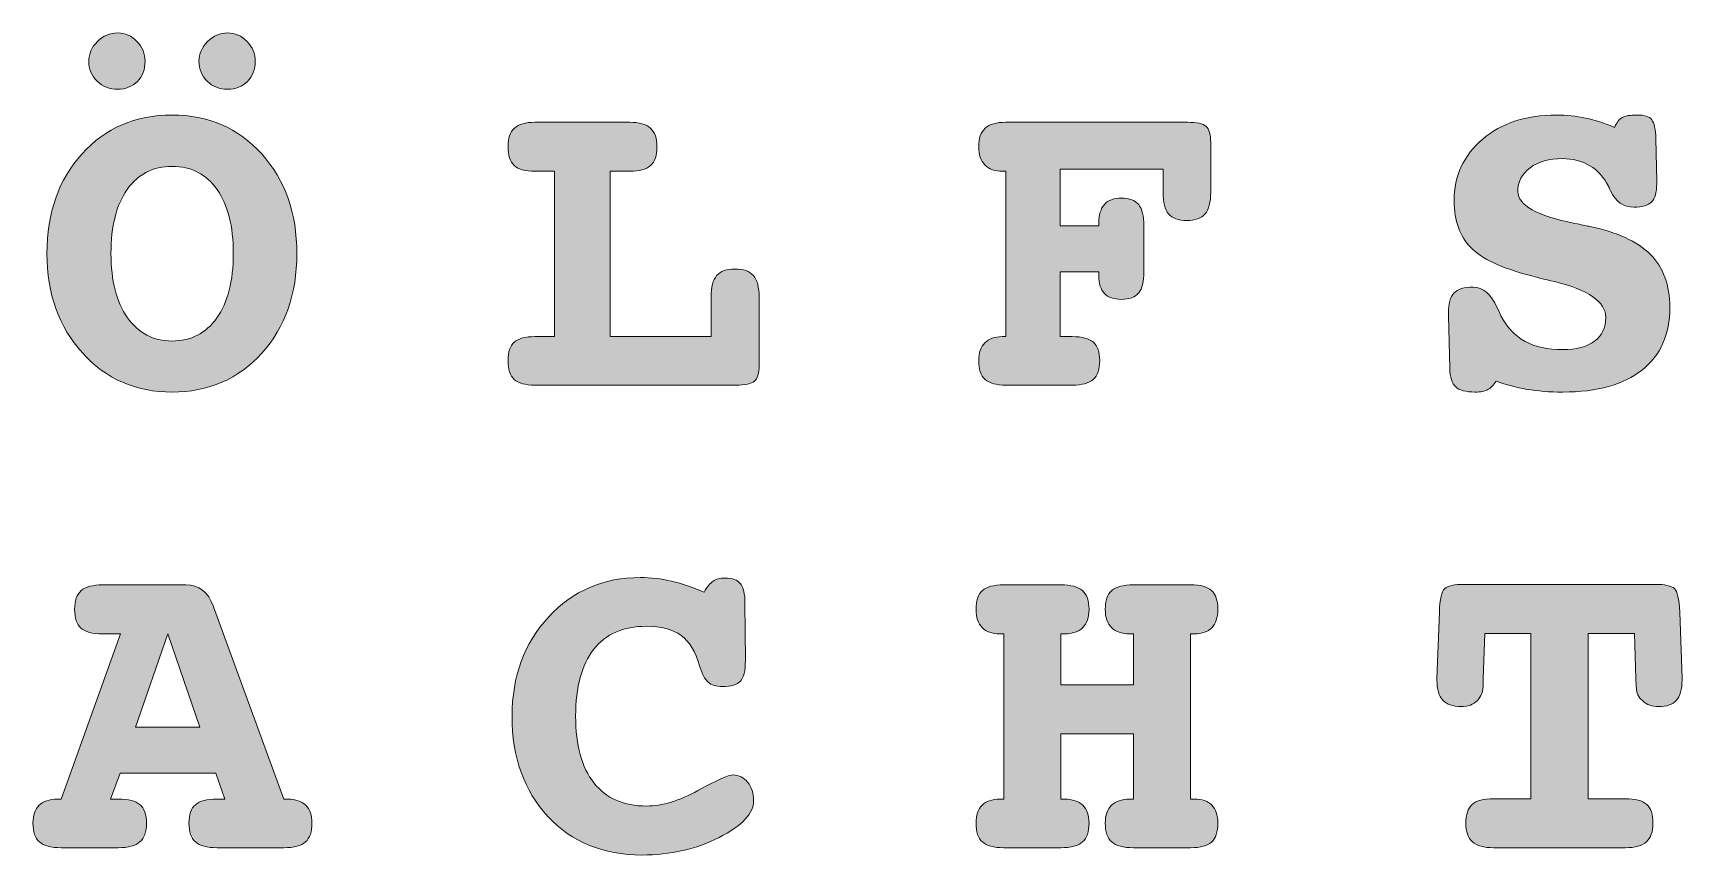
# Model space of a CAD drawing. Header units: inches. Extents: x 2 to 119, y -59 to -2.
# Drawn here: x 62.1 to 89.03, y -59.12 to -45.71 of the extents above; entities that cross this region are included whole.
import ezdxf

# ---------------------------------------------------------------- set-up
doc = ezdxf.new("R2010")
doc.units = ezdxf.units.IN
doc.header["$MEASUREMENT"] = 0
doc.layers.add('Ebene 1', color=7, linetype='Continuous')

# ---------------------------------------------------------------- blocks, each defined once
blk = doc.blocks.new('block 2')
at = {"layer": 'Ebene 1', "true_color": 0xffffff}
h = blk.add_hatch(color=7, dxfattribs=at)
h.dxf.hatch_style = 2
edge = h.paths.add_edge_path()
edge.add_spline(control_points=[(66.413, -49.306), (66.413, -49.966), (66.222, -50.508), (65.841, -50.932), (65.458, -51.355), (64.97, -51.567), (64.375, -51.567), (63.785, -51.567), (63.297, -51.354), (62.911, -50.928), (62.526, -50.502), (62.333, -49.961), (62.333, -49.306), (62.333, -48.642), (62.524, -48.1), (62.905, -47.678), (63.288, -47.256), (63.777, -47.045), (64.375, -47.045), (64.968, -47.045), (65.455, -47.257), (65.839, -47.681), (66.222, -48.106), (66.413, -48.647), (66.413, -49.306)], knot_values=[0, 0, 0, 0, 1, 1, 1, 2, 2, 2, 3, 3, 3, 4, 4, 4, 5, 5, 5, 6, 6, 6, 7, 7, 7, 8, 8, 8, 8], degree=3, periodic=1)
edge = h.paths.add_edge_path()
edge.add_spline(control_points=[(63.016, -46.166), (63.016, -46.045), (63.063, -45.938), (63.157, -45.846), (63.251, -45.753), (63.36, -45.706), (63.487, -45.706), (63.608, -45.706), (63.714, -45.752), (63.802, -45.844), (63.891, -45.936), (63.935, -46.043), (63.935, -46.166), (63.935, -46.301), (63.893, -46.411), (63.809, -46.497), (63.725, -46.582), (63.618, -46.625), (63.487, -46.625), (63.355, -46.625), (63.244, -46.581), (63.153, -46.493), (63.062, -46.405), (63.016, -46.296), (63.016, -46.166)], knot_values=[0, 0, 0, 0, 1, 1, 1, 2, 2, 2, 3, 3, 3, 4, 4, 4, 5, 5, 5, 6, 6, 6, 7, 7, 7, 8, 8, 8, 8], degree=3, periodic=1)
edge = h.paths.add_edge_path()
edge.add_spline(control_points=[(64.375, -50.734), (64.685, -50.734), (64.93, -50.608), (65.107, -50.356), (65.286, -50.104), (65.375, -49.754), (65.375, -49.306), (65.375, -48.859), (65.287, -48.511), (65.11, -48.26), (64.932, -48.009), (64.688, -47.884), (64.375, -47.884), (64.064, -47.884), (63.82, -48.009), (63.643, -48.26), (63.467, -48.511), (63.378, -48.859), (63.378, -49.306), (63.378, -49.749), (63.468, -50.098), (63.647, -50.353), (63.827, -50.607), (64.069, -50.734), (64.375, -50.734)], knot_values=[0, 0, 0, 0, 1, 1, 1, 2, 2, 2, 3, 3, 3, 4, 4, 4, 5, 5, 5, 6, 6, 6, 7, 7, 7, 8, 8, 8, 8], degree=3, periodic=1)
edge = h.paths.add_edge_path()
edge.add_spline(control_points=[(64.815, -46.166), (64.815, -46.045), (64.862, -45.938), (64.955, -45.846), (65.05, -45.753), (65.158, -45.706), (65.281, -45.706), (65.404, -45.706), (65.51, -45.752), (65.599, -45.844), (65.688, -45.936), (65.733, -46.043), (65.733, -46.166), (65.733, -46.301), (65.691, -46.411), (65.606, -46.497), (65.522, -46.582), (65.413, -46.625), (65.281, -46.625), (65.151, -46.625), (65.041, -46.581), (64.95, -46.493), (64.859, -46.405), (64.815, -46.296), (64.815, -46.166)], knot_values=[0, 0, 0, 0, 1, 1, 1, 2, 2, 2, 3, 3, 3, 4, 4, 4, 5, 5, 5, 6, 6, 6, 7, 7, 7, 8, 8, 8, 8], degree=3, periodic=1)
h = blk.add_hatch(color=7, dxfattribs=at)
h.dxf.hatch_style = 2
edge = h.paths.add_edge_path()
edge.add_spline(control_points=[(85.991, -51.389), (85.952, -51.452), (85.908, -51.497), (85.857, -51.525), (85.806, -51.552), (85.737, -51.567), (85.651, -51.567), (85.496, -51.567), (85.389, -51.538), (85.331, -51.481), (85.272, -51.425), (85.239, -51.323), (85.235, -51.176), (85.235, -51.176), (85.213, -50.322), (85.213, -50.322), (85.213, -50.322), (85.213, -50.282), (85.213, -50.282), (85.213, -50.125), (85.243, -50.015), (85.303, -49.951), (85.364, -49.887), (85.469, -49.855), (85.618, -49.855), (85.775, -49.855), (85.905, -49.967), (86.009, -50.192), (86.035, -50.247), (86.056, -50.291), (86.07, -50.322), (86.167, -50.51), (86.298, -50.649), (86.463, -50.74), (86.628, -50.83), (86.834, -50.875), (87.08, -50.875), (87.301, -50.875), (87.474, -50.83), (87.597, -50.738), (87.72, -50.646), (87.782, -50.517), (87.782, -50.351), (87.782, -50.093), (87.501, -49.898), (86.942, -49.765), (86.778, -49.727), (86.648, -49.694), (86.552, -49.667), (86.081, -49.544), (85.756, -49.391), (85.577, -49.208), (85.397, -49.025), (85.307, -48.772), (85.307, -48.448), (85.307, -48.036), (85.462, -47.699), (85.772, -47.437), (86.082, -47.175), (86.483, -47.045), (86.975, -47.045), (87.139, -47.045), (87.298, -47.062), (87.452, -47.095), (87.607, -47.129), (87.763, -47.18), (87.922, -47.247), (87.959, -47.17), (88, -47.117), (88.047, -47.088), (88.095, -47.059), (88.177, -47.045), (88.295, -47.045), (88.413, -47.045), (88.492, -47.071), (88.532, -47.122), (88.572, -47.174), (88.594, -47.277), (88.599, -47.432), (88.599, -47.432), (88.613, -48.126), (88.613, -48.126), (88.613, -48.126), (88.613, -48.166), (88.613, -48.166), (88.613, -48.309), (88.585, -48.408), (88.529, -48.465), (88.471, -48.521), (88.376, -48.549), (88.241, -48.549), (88.07, -48.549), (87.943, -48.46), (87.861, -48.282), (87.846, -48.251), (87.834, -48.225), (87.825, -48.206), (87.75, -48.061), (87.649, -47.95), (87.521, -47.873), (87.393, -47.796), (87.244, -47.757), (87.073, -47.757), (86.856, -47.757), (86.68, -47.807), (86.546, -47.907), (86.412, -48.007), (86.345, -48.136), (86.345, -48.293), (86.345, -48.517), (86.655, -48.691), (87.275, -48.814), (87.379, -48.835), (87.456, -48.851), (87.507, -48.861), (87.962, -48.954), (88.296, -49.108), (88.509, -49.32), (88.721, -49.532), (88.827, -49.819), (88.827, -50.181), (88.827, -50.625), (88.676, -50.966), (88.375, -51.207), (88.073, -51.446), (87.641, -51.567), (87.08, -51.567), (86.863, -51.567), (86.668, -51.552), (86.495, -51.523), (86.323, -51.494), (86.155, -51.449), (85.991, -51.389)], knot_values=[0, 0, 0, 0, 1, 1, 1, 2, 2, 2, 3, 3, 3, 4, 4, 4, 5, 5, 5, 6, 6, 6, 7, 7, 7, 8, 8, 8, 9, 9, 9, 10, 10, 10, 11, 11, 11, 12, 12, 12, 13, 13, 13, 14, 14, 14, 15, 15, 15, 16, 16, 16, 17, 17, 17, 18, 18, 18, 19, 19, 19, 20, 20, 20, 21, 21, 21, 22, 22, 22, 23, 23, 23, 24, 24, 24, 25, 25, 25, 26, 26, 26, 27, 27, 27, 28, 28, 28, 29, 29, 29, 30, 30, 30, 31, 31, 31, 32, 32, 32, 33, 33, 33, 34, 34, 34, 35, 35, 35, 36, 36, 36, 37, 37, 37, 38, 38, 38, 39, 39, 39, 40, 40, 40, 41, 41, 41, 42, 42, 42, 43, 43, 43, 44, 44, 44, 44], degree=3, periodic=1)
h = blk.add_hatch(color=7, dxfattribs=at)
h.dxf.hatch_style = 2
edge = h.paths.add_edge_path()
edge.add_spline(control_points=[(70.299, -51.454), (70.141, -51.454), (70.029, -51.423), (69.962, -51.36), (69.894, -51.297), (69.861, -51.195), (69.861, -51.053), (69.861, -50.913), (69.894, -50.813), (69.962, -50.752), (70.029, -50.692), (70.141, -50.662), (70.299, -50.662), (70.299, -50.662), (70.617, -50.662), (70.617, -50.662), (70.617, -50.662), (70.617, -47.964), (70.617, -47.964), (70.617, -47.964), (70.299, -47.964), (70.299, -47.964), (70.141, -47.964), (70.029, -47.932), (69.962, -47.869), (69.894, -47.807), (69.861, -47.706), (69.861, -47.565), (69.861, -47.426), (69.895, -47.324), (69.964, -47.26), (70.033, -47.196), (70.144, -47.164), (70.299, -47.164), (70.299, -47.164), (71.847, -47.164), (71.847, -47.164), (72.001, -47.164), (72.113, -47.196), (72.185, -47.26), (72.256, -47.324), (72.292, -47.426), (72.292, -47.565), (72.292, -47.706), (72.257, -47.807), (72.186, -47.869), (72.117, -47.932), (72.003, -47.964), (71.847, -47.964), (71.847, -47.964), (71.528, -47.964), (71.528, -47.964), (71.528, -47.964), (71.528, -50.662), (71.528, -50.662), (71.528, -50.662), (73.175, -50.662), (73.175, -50.662), (73.175, -50.662), (73.175, -50.018), (73.175, -50.018), (73.175, -49.854), (73.205, -49.736), (73.266, -49.666), (73.328, -49.594), (73.427, -49.559), (73.565, -49.559), (73.702, -49.559), (73.802, -49.594), (73.865, -49.666), (73.928, -49.736), (73.959, -49.854), (73.959, -50.018), (73.959, -50.018), (73.959, -51.129), (73.959, -51.129), (73.959, -51.259), (73.934, -51.346), (73.884, -51.389), (73.833, -51.433), (73.731, -51.454), (73.58, -51.454), (73.58, -51.454), (70.299, -51.454), (70.299, -51.454)], knot_values=[0, 0, 0, 0, 1, 1, 1, 2, 2, 2, 3, 3, 3, 4, 4, 4, 5, 5, 5, 6, 6, 6, 7, 7, 7, 8, 8, 8, 9, 9, 9, 10, 10, 10, 11, 11, 11, 12, 12, 12, 13, 13, 13, 14, 14, 14, 15, 15, 15, 16, 16, 16, 17, 17, 17, 18, 18, 18, 19, 19, 19, 20, 20, 20, 21, 21, 21, 22, 22, 22, 23, 23, 23, 24, 24, 24, 25, 25, 25, 26, 26, 26, 27, 27, 27, 28, 28, 28, 28], degree=3, periodic=1)
h = blk.add_hatch(color=7, dxfattribs=at)
h.dxf.hatch_style = 2
edge = h.paths.add_edge_path()
edge.add_spline(control_points=[(80.956, -47.164), (81.104, -47.164), (81.205, -47.186), (81.255, -47.231), (81.306, -47.276), (81.332, -47.364), (81.332, -47.497), (81.332, -47.497), (81.332, -48.307), (81.332, -48.307), (81.332, -48.469), (81.301, -48.586), (81.239, -48.658), (81.177, -48.731), (81.078, -48.766), (80.941, -48.766), (80.803, -48.766), (80.704, -48.731), (80.644, -48.66), (80.584, -48.589), (80.554, -48.471), (80.554, -48.307), (80.554, -48.307), (80.554, -47.927), (80.554, -47.927), (80.554, -47.927), (78.872, -47.927), (78.872, -47.927), (78.872, -47.927), (78.872, -48.853), (78.872, -48.853), (78.872, -48.853), (79.505, -48.853), (79.505, -48.853), (79.505, -48.853), (79.505, -48.81), (79.505, -48.81), (79.505, -48.675), (79.536, -48.573), (79.597, -48.504), (79.658, -48.436), (79.751, -48.401), (79.874, -48.401), (80.004, -48.401), (80.098, -48.437), (80.156, -48.508), (80.214, -48.579), (80.242, -48.694), (80.242, -48.853), (80.242, -48.853), (80.242, -49.602), (80.242, -49.602), (80.242, -49.764), (80.214, -49.879), (80.156, -49.949), (80.098, -50.019), (80.004, -50.054), (79.874, -50.054), (79.751, -50.054), (79.658, -50.022), (79.597, -49.958), (79.536, -49.895), (79.505, -49.797), (79.505, -49.667), (79.505, -49.667), (79.505, -49.602), (79.505, -49.602), (79.505, -49.602), (78.872, -49.602), (78.872, -49.602), (78.872, -49.602), (78.872, -50.662), (78.872, -50.662), (78.872, -50.662), (79.072, -50.662), (79.072, -50.662), (79.232, -50.662), (79.346, -50.693), (79.416, -50.754), (79.485, -50.816), (79.519, -50.915), (79.519, -51.053), (79.519, -51.195), (79.484, -51.297), (79.414, -51.36), (79.343, -51.423), (79.23, -51.454), (79.072, -51.454), (79.072, -51.454), (77.989, -51.454), (77.989, -51.454), (77.832, -51.454), (77.719, -51.423), (77.649, -51.36), (77.579, -51.297), (77.544, -51.195), (77.544, -51.053), (77.544, -50.927), (77.577, -50.831), (77.643, -50.763), (77.71, -50.696), (77.805, -50.662), (77.927, -50.662), (77.927, -50.662), (77.989, -50.662), (77.989, -50.662), (77.989, -50.662), (77.989, -47.964), (77.989, -47.964), (77.989, -47.964), (77.935, -47.964), (77.935, -47.964), (77.81, -47.964), (77.713, -47.929), (77.646, -47.86), (77.578, -47.792), (77.544, -47.694), (77.544, -47.565), (77.544, -47.426), (77.579, -47.324), (77.651, -47.26), (77.722, -47.196), (77.834, -47.164), (77.989, -47.164), (77.989, -47.164), (80.956, -47.164), (80.956, -47.164)], knot_values=[0, 0, 0, 0, 1, 1, 1, 2, 2, 2, 3, 3, 3, 4, 4, 4, 5, 5, 5, 6, 6, 6, 7, 7, 7, 8, 8, 8, 9, 9, 9, 10, 10, 10, 11, 11, 11, 12, 12, 12, 13, 13, 13, 14, 14, 14, 15, 15, 15, 16, 16, 16, 17, 17, 17, 18, 18, 18, 19, 19, 19, 20, 20, 20, 21, 21, 21, 22, 22, 22, 23, 23, 23, 24, 24, 24, 25, 25, 25, 26, 26, 26, 27, 27, 27, 28, 28, 28, 29, 29, 29, 30, 30, 30, 31, 31, 31, 32, 32, 32, 33, 33, 33, 34, 34, 34, 35, 35, 35, 36, 36, 36, 37, 37, 37, 38, 38, 38, 39, 39, 39, 40, 40, 40, 41, 41, 41, 42, 42, 42, 42], degree=3, periodic=1)
h = blk.add_hatch(color=7, dxfattribs=at)
h.dxf.hatch_style = 2
edge = h.paths.add_edge_path()
edge.add_spline(control_points=[(73.062, -54.833), (73.108, -54.749), (73.156, -54.689), (73.207, -54.654), (73.257, -54.619), (73.323, -54.602), (73.402, -54.602), (73.522, -54.602), (73.607, -54.633), (73.655, -54.695), (73.704, -54.758), (73.728, -54.863), (73.728, -55.01), (73.728, -55.01), (73.735, -55.951), (73.735, -55.951), (73.735, -56.117), (73.708, -56.229), (73.653, -56.287), (73.599, -56.345), (73.501, -56.374), (73.358, -56.374), (73.26, -56.374), (73.183, -56.35), (73.127, -56.301), (73.072, -56.254), (73.024, -56.164), (72.986, -56.034), (72.921, -55.803), (72.82, -55.637), (72.684, -55.538), (72.548, -55.44), (72.358, -55.39), (72.114, -55.39), (71.743, -55.39), (71.458, -55.516), (71.26, -55.766), (71.063, -56.017), (70.964, -56.38), (70.964, -56.855), (70.964, -57.33), (71.063, -57.694), (71.262, -57.946), (71.462, -58.198), (71.748, -58.324), (72.122, -58.324), (72.377, -58.324), (72.657, -58.239), (72.961, -58.071), (73.265, -57.902), (73.456, -57.817), (73.536, -57.817), (73.63, -57.817), (73.709, -57.857), (73.773, -57.937), (73.837, -58.016), (73.869, -58.115), (73.869, -58.233), (73.869, -58.446), (73.681, -58.647), (73.306, -58.837), (72.931, -59.028), (72.511, -59.123), (72.046, -59.123), (71.413, -59.123), (70.903, -58.914), (70.512, -58.494), (70.121, -58.074), (69.926, -57.528), (69.926, -56.855), (69.926, -56.209), (70.124, -55.67), (70.521, -55.24), (70.917, -54.809), (71.418, -54.594), (72.024, -54.594), (72.193, -54.594), (72.361, -54.614), (72.53, -54.654), (72.699, -54.694), (72.876, -54.753), (73.062, -54.833)], knot_values=[0, 0, 0, 0, 1, 1, 1, 2, 2, 2, 3, 3, 3, 4, 4, 4, 5, 5, 5, 6, 6, 6, 7, 7, 7, 8, 8, 8, 9, 9, 9, 10, 10, 10, 11, 11, 11, 12, 12, 12, 13, 13, 13, 14, 14, 14, 15, 15, 15, 16, 16, 16, 17, 17, 17, 18, 18, 18, 19, 19, 19, 20, 20, 20, 21, 21, 21, 22, 22, 22, 23, 23, 23, 24, 24, 24, 25, 25, 25, 26, 26, 26, 27, 27, 27, 27], degree=3, periodic=1)
h = blk.add_hatch(color=7, dxfattribs=at)
h.dxf.hatch_style = 2
edge = h.paths.add_edge_path()
edge.add_spline(control_points=[(63.371, -58.211), (63.371, -58.211), (63.498, -58.211), (63.498, -58.211), (63.664, -58.211), (63.782, -58.242), (63.852, -58.302), (63.922, -58.362), (63.957, -58.463), (63.957, -58.602), (63.957, -58.745), (63.922, -58.847), (63.85, -58.91), (63.779, -58.972), (63.661, -59.004), (63.498, -59.004), (63.498, -59.004), (62.564, -59.004), (62.564, -59.004), (62.398, -59.004), (62.28, -58.972), (62.21, -58.91), (62.14, -58.847), (62.105, -58.745), (62.105, -58.602), (62.105, -58.475), (62.138, -58.377), (62.206, -58.311), (62.274, -58.245), (62.373, -58.211), (62.503, -58.211), (62.503, -58.211), (62.564, -58.211), (62.564, -58.211), (62.564, -58.211), (63.534, -55.513), (63.534, -55.513), (63.534, -55.513), (63.237, -55.513), (63.237, -55.513), (63.073, -55.513), (62.957, -55.482), (62.888, -55.421), (62.819, -55.359), (62.785, -55.258), (62.785, -55.115), (62.785, -54.973), (62.821, -54.87), (62.892, -54.808), (62.963, -54.745), (63.08, -54.714), (63.244, -54.714), (63.244, -54.714), (64.601, -54.714), (64.601, -54.714), (64.815, -54.714), (64.965, -54.831), (65.05, -55.065), (65.052, -55.067), (65.053, -55.07), (65.053, -55.072), (65.053, -55.072), (66.2, -58.211), (66.2, -58.211), (66.2, -58.211), (66.262, -58.211), (66.262, -58.211), (66.392, -58.211), (66.49, -58.245), (66.558, -58.311), (66.625, -58.377), (66.659, -58.475), (66.659, -58.602), (66.659, -58.745), (66.624, -58.847), (66.554, -58.91), (66.484, -58.972), (66.366, -59.004), (66.2, -59.004), (66.2, -59.004), (65.111, -59.004), (65.111, -59.004), (64.947, -59.004), (64.829, -58.972), (64.758, -58.91), (64.687, -58.847), (64.651, -58.745), (64.651, -58.602), (64.651, -58.463), (64.686, -58.362), (64.757, -58.302), (64.826, -58.242), (64.945, -58.211), (65.111, -58.211), (65.111, -58.211), (65.238, -58.211), (65.238, -58.211), (65.238, -58.211), (65.09, -57.788), (65.09, -57.788), (65.09, -57.788), (63.527, -57.788), (63.527, -57.788), (63.527, -57.788), (63.371, -58.211), (63.371, -58.211)], knot_values=[0, 0, 0, 0, 1, 1, 1, 2, 2, 2, 3, 3, 3, 4, 4, 4, 5, 5, 5, 6, 6, 6, 7, 7, 7, 8, 8, 8, 9, 9, 9, 10, 10, 10, 11, 11, 11, 12, 12, 12, 13, 13, 13, 14, 14, 14, 15, 15, 15, 16, 16, 16, 17, 17, 17, 18, 18, 18, 19, 19, 19, 20, 20, 20, 21, 21, 21, 22, 22, 22, 23, 23, 23, 24, 24, 24, 25, 25, 25, 26, 26, 26, 27, 27, 27, 28, 28, 28, 29, 29, 29, 30, 30, 30, 31, 31, 31, 32, 32, 32, 33, 33, 33, 34, 34, 34, 35, 35, 35, 35], degree=3, periodic=1)
h.paths.add_polyline_path([(63.78, -57.039), (64.829, -57.039), (64.304, -55.513)])
h = blk.add_hatch(color=7, dxfattribs=at)
h.dxf.hatch_style = 2
edge = h.paths.add_edge_path()
edge.add_spline(control_points=[(80.069, -56.345), (80.069, -56.345), (80.069, -55.513), (80.069, -55.513), (80.069, -55.513), (80.011, -55.513), (80.011, -55.513), (79.881, -55.513), (79.782, -55.479), (79.713, -55.412), (79.644, -55.344), (79.61, -55.245), (79.61, -55.115), (79.61, -54.973), (79.645, -54.87), (79.716, -54.808), (79.788, -54.745), (79.905, -54.714), (80.069, -54.714), (80.069, -54.714), (81.002, -54.714), (81.002, -54.714), (81.164, -54.714), (81.278, -54.744), (81.346, -54.806), (81.413, -54.867), (81.448, -54.97), (81.448, -55.115), (81.448, -55.248), (81.414, -55.347), (81.35, -55.414), (81.284, -55.48), (81.189, -55.513), (81.064, -55.513), (81.064, -55.513), (81.002, -55.513), (81.002, -55.513), (81.002, -55.513), (81.002, -58.211), (81.002, -58.211), (81.002, -58.211), (81.064, -58.211), (81.064, -58.211), (81.191, -58.211), (81.288, -58.244), (81.351, -58.309), (81.415, -58.374), (81.448, -58.472), (81.448, -58.602), (81.448, -58.747), (81.413, -58.85), (81.346, -58.911), (81.278, -58.973), (81.164, -59.004), (81.002, -59.004), (81.002, -59.004), (80.069, -59.004), (80.069, -59.004), (79.905, -59.004), (79.788, -58.972), (79.716, -58.91), (79.645, -58.847), (79.61, -58.745), (79.61, -58.602), (79.61, -58.475), (79.644, -58.377), (79.713, -58.311), (79.782, -58.245), (79.881, -58.211), (80.011, -58.211), (80.011, -58.211), (80.069, -58.211), (80.069, -58.211), (80.069, -58.211), (80.069, -57.144), (80.069, -57.144), (80.069, -57.144), (78.886, -57.144), (78.886, -57.144), (78.886, -57.144), (78.886, -58.211), (78.886, -58.211), (78.886, -58.211), (78.944, -58.211), (78.944, -58.211), (79.075, -58.211), (79.174, -58.245), (79.243, -58.311), (79.311, -58.377), (79.345, -58.475), (79.345, -58.602), (79.345, -58.745), (79.31, -58.847), (79.239, -58.91), (79.168, -58.972), (79.05, -59.004), (78.886, -59.004), (78.886, -59.004), (77.953, -59.004), (77.953, -59.004), (77.789, -59.004), (77.672, -58.972), (77.604, -58.91), (77.535, -58.847), (77.501, -58.745), (77.501, -58.602), (77.501, -58.475), (77.533, -58.377), (77.599, -58.311), (77.663, -58.245), (77.761, -58.211), (77.892, -58.211), (77.892, -58.211), (77.953, -58.211), (77.953, -58.211), (77.953, -58.211), (77.953, -55.513), (77.953, -55.513), (77.953, -55.513), (77.892, -55.513), (77.892, -55.513), (77.763, -55.513), (77.666, -55.479), (77.6, -55.412), (77.534, -55.344), (77.501, -55.245), (77.501, -55.115), (77.501, -54.973), (77.535, -54.87), (77.604, -54.808), (77.672, -54.745), (77.789, -54.714), (77.953, -54.714), (77.953, -54.714), (78.886, -54.714), (78.886, -54.714), (79.048, -54.714), (79.165, -54.745), (79.237, -54.808), (79.31, -54.87), (79.345, -54.973), (79.345, -55.115), (79.345, -55.245), (79.311, -55.344), (79.243, -55.412), (79.174, -55.479), (79.075, -55.513), (78.944, -55.513), (78.944, -55.513), (78.886, -55.513), (78.886, -55.513), (78.886, -55.513), (78.886, -56.345), (78.886, -56.345), (78.886, -56.345), (80.069, -56.345), (80.069, -56.345)], knot_values=[0, 0, 0, 0, 1, 1, 1, 2, 2, 2, 3, 3, 3, 4, 4, 4, 5, 5, 5, 6, 6, 6, 7, 7, 7, 8, 8, 8, 9, 9, 9, 10, 10, 10, 11, 11, 11, 12, 12, 12, 13, 13, 13, 14, 14, 14, 15, 15, 15, 16, 16, 16, 17, 17, 17, 18, 18, 18, 19, 19, 19, 20, 20, 20, 21, 21, 21, 22, 22, 22, 23, 23, 23, 24, 24, 24, 25, 25, 25, 26, 26, 26, 27, 27, 27, 28, 28, 28, 29, 29, 29, 30, 30, 30, 31, 31, 31, 32, 32, 32, 33, 33, 33, 34, 34, 34, 35, 35, 35, 36, 36, 36, 37, 37, 37, 38, 38, 38, 39, 39, 39, 40, 40, 40, 41, 41, 41, 42, 42, 42, 43, 43, 43, 44, 44, 44, 45, 45, 45, 46, 46, 46, 47, 47, 47, 48, 48, 48, 49, 49, 49, 50, 50, 50, 51, 51, 51, 52, 52, 52, 52], degree=3, periodic=1)
h = blk.add_hatch(color=7, dxfattribs=at)
h.dxf.hatch_style = 2
edge = h.paths.add_edge_path()
edge.add_spline(control_points=[(85.951, -59.004), (85.794, -59.004), (85.679, -58.972), (85.606, -58.908), (85.532, -58.844), (85.496, -58.742), (85.496, -58.602), (85.496, -58.463), (85.53, -58.361), (85.6, -58.298), (85.67, -58.236), (85.787, -58.205), (85.951, -58.205), (85.951, -58.205), (86.559, -58.205), (86.559, -58.205), (86.559, -58.205), (86.559, -55.506), (86.559, -55.506), (86.559, -55.506), (85.806, -55.506), (85.806, -55.506), (85.806, -55.506), (85.781, -56.24), (85.781, -56.24), (85.781, -56.24), (85.781, -56.33), (85.781, -56.33), (85.781, -56.446), (85.749, -56.537), (85.685, -56.602), (85.621, -56.667), (85.533, -56.7), (85.419, -56.7), (85.284, -56.7), (85.185, -56.665), (85.121, -56.596), (85.057, -56.528), (85.025, -56.419), (85.025, -56.269), (85.025, -56.269), (85.025, -56.24), (85.025, -56.24), (85.025, -56.24), (85.065, -55.158), (85.065, -55.158), (85.072, -54.949), (85.101, -54.821), (85.152, -54.775), (85.202, -54.729), (85.308, -54.706), (85.47, -54.706), (85.47, -54.706), (88.584, -54.706), (88.584, -54.706), (88.746, -54.706), (88.852, -54.729), (88.901, -54.773), (88.95, -54.818), (88.98, -54.947), (88.99, -55.158), (88.99, -55.158), (89.026, -56.24), (89.026, -56.24), (89.026, -56.24), (89.026, -56.269), (89.026, -56.269), (89.026, -56.421), (88.996, -56.531), (88.935, -56.598), (88.875, -56.666), (88.777, -56.7), (88.642, -56.7), (88.538, -56.7), (88.452, -56.669), (88.384, -56.609), (88.315, -56.549), (88.281, -56.478), (88.281, -56.396), (88.281, -56.393), (88.279, -56.376), (88.277, -56.343), (88.274, -56.311), (88.274, -56.276), (88.274, -56.24), (88.274, -56.24), (88.248, -55.506), (88.248, -55.506), (88.248, -55.506), (87.492, -55.506), (87.492, -55.506), (87.492, -55.506), (87.492, -58.205), (87.492, -58.205), (87.492, -58.205), (88.1, -58.205), (88.1, -58.205), (88.263, -58.205), (88.38, -58.235), (88.449, -58.297), (88.518, -58.358), (88.552, -58.46), (88.552, -58.602), (88.552, -58.742), (88.516, -58.844), (88.445, -58.908), (88.374, -58.972), (88.259, -59.004), (88.1, -59.004), (88.1, -59.004), (85.951, -59.004), (85.951, -59.004)], knot_values=[0, 0, 0, 0, 1, 1, 1, 2, 2, 2, 3, 3, 3, 4, 4, 4, 5, 5, 5, 6, 6, 6, 7, 7, 7, 8, 8, 8, 9, 9, 9, 10, 10, 10, 11, 11, 11, 12, 12, 12, 13, 13, 13, 14, 14, 14, 15, 15, 15, 16, 16, 16, 17, 17, 17, 18, 18, 18, 19, 19, 19, 20, 20, 20, 21, 21, 21, 22, 22, 22, 23, 23, 23, 24, 24, 24, 25, 25, 25, 26, 26, 26, 27, 27, 27, 28, 28, 28, 29, 29, 29, 30, 30, 30, 31, 31, 31, 32, 32, 32, 33, 33, 33, 34, 34, 34, 35, 35, 35, 36, 36, 36, 37, 37, 37, 37], degree=3, periodic=1)
at = {"layer": 'Ebene 1', "lineweight": 0}
blk.add_lwpolyline([(63.78, -57.039), (64.829, -57.039), (64.304, -55.513), (63.78, -57.039)], dxfattribs=at)
for points, knots in [([(63.016, -46.166), (63.016, -46.045), (63.063, -45.938), (63.157, -45.846), (63.251, -45.753), (63.36, -45.706), (63.487, -45.706), (63.608, -45.706), (63.714, -45.752), (63.802, -45.844), (63.891, -45.936), (63.935, -46.043), (63.935, -46.166), (63.935, -46.301), (63.893, -46.411), (63.809, -46.497), (63.725, -46.582), (63.618, -46.625), (63.487, -46.625), (63.355, -46.625), (63.244, -46.581), (63.153, -46.493), (63.062, -46.405), (63.016, -46.296), (63.016, -46.166)], [0, 0, 0, 0, 1, 1, 1, 2, 2, 2, 3, 3, 3, 4, 4, 4, 5, 5, 5, 6, 6, 6, 7, 7, 7, 8, 8, 8, 8]), ([(64.815, -46.166), (64.815, -46.045), (64.862, -45.938), (64.955, -45.846), (65.05, -45.753), (65.158, -45.706), (65.281, -45.706), (65.404, -45.706), (65.51, -45.752), (65.599, -45.844), (65.688, -45.936), (65.733, -46.043), (65.733, -46.166), (65.733, -46.301), (65.691, -46.411), (65.606, -46.497), (65.522, -46.582), (65.413, -46.625), (65.281, -46.625), (65.151, -46.625), (65.041, -46.581), (64.95, -46.493), (64.859, -46.405), (64.815, -46.296), (64.815, -46.166)], [0, 0, 0, 0, 1, 1, 1, 2, 2, 2, 3, 3, 3, 4, 4, 4, 5, 5, 5, 6, 6, 6, 7, 7, 7, 8, 8, 8, 8]), ([(66.413, -49.306), (66.413, -49.966), (66.222, -50.508), (65.841, -50.932), (65.458, -51.355), (64.97, -51.567), (64.375, -51.567), (63.785, -51.567), (63.297, -51.354), (62.911, -50.928), (62.526, -50.502), (62.333, -49.961), (62.333, -49.306), (62.333, -48.642), (62.524, -48.1), (62.905, -47.678), (63.288, -47.256), (63.777, -47.045), (64.375, -47.045), (64.968, -47.045), (65.455, -47.257), (65.839, -47.681), (66.222, -48.106), (66.413, -48.647), (66.413, -49.306)], [0, 0, 0, 0, 1, 1, 1, 2, 2, 2, 3, 3, 3, 4, 4, 4, 5, 5, 5, 6, 6, 6, 7, 7, 7, 8, 8, 8, 8]), ([(85.991, -51.389), (85.952, -51.452), (85.908, -51.497), (85.857, -51.525), (85.806, -51.552), (85.737, -51.567), (85.651, -51.567), (85.496, -51.567), (85.389, -51.538), (85.331, -51.481), (85.272, -51.425), (85.239, -51.323), (85.235, -51.176), (85.235, -51.176), (85.213, -50.322), (85.213, -50.322), (85.213, -50.322), (85.213, -50.282), (85.213, -50.282), (85.213, -50.125), (85.243, -50.015), (85.303, -49.951), (85.364, -49.887), (85.469, -49.855), (85.618, -49.855), (85.775, -49.855), (85.905, -49.967), (86.009, -50.192), (86.035, -50.247), (86.056, -50.291), (86.07, -50.322), (86.167, -50.51), (86.298, -50.649), (86.463, -50.74), (86.628, -50.83), (86.834, -50.875), (87.08, -50.875), (87.301, -50.875), (87.474, -50.83), (87.597, -50.738), (87.72, -50.646), (87.782, -50.517), (87.782, -50.351), (87.782, -50.093), (87.501, -49.898), (86.942, -49.765), (86.778, -49.727), (86.648, -49.694), (86.552, -49.667), (86.081, -49.544), (85.756, -49.391), (85.577, -49.208), (85.397, -49.025), (85.307, -48.772), (85.307, -48.448), (85.307, -48.036), (85.462, -47.699), (85.772, -47.437), (86.082, -47.175), (86.483, -47.045), (86.975, -47.045), (87.139, -47.045), (87.298, -47.062), (87.452, -47.095), (87.607, -47.129), (87.763, -47.18), (87.922, -47.247), (87.959, -47.17), (88, -47.117), (88.047, -47.088), (88.095, -47.059), (88.177, -47.045), (88.295, -47.045), (88.413, -47.045), (88.492, -47.071), (88.532, -47.122), (88.572, -47.174), (88.594, -47.277), (88.599, -47.432), (88.599, -47.432), (88.613, -48.126), (88.613, -48.126), (88.613, -48.126), (88.613, -48.166), (88.613, -48.166), (88.613, -48.309), (88.585, -48.408), (88.529, -48.465), (88.471, -48.521), (88.376, -48.549), (88.241, -48.549), (88.07, -48.549), (87.943, -48.46), (87.861, -48.282), (87.846, -48.251), (87.834, -48.225), (87.825, -48.206), (87.75, -48.061), (87.649, -47.95), (87.521, -47.873), (87.393, -47.796), (87.244, -47.757), (87.073, -47.757), (86.856, -47.757), (86.68, -47.807), (86.546, -47.907), (86.412, -48.007), (86.345, -48.136), (86.345, -48.293), (86.345, -48.517), (86.655, -48.691), (87.275, -48.814), (87.379, -48.835), (87.456, -48.851), (87.507, -48.861), (87.962, -48.954), (88.296, -49.108), (88.509, -49.32), (88.721, -49.532), (88.827, -49.819), (88.827, -50.181), (88.827, -50.625), (88.676, -50.966), (88.375, -51.207), (88.073, -51.446), (87.641, -51.567), (87.08, -51.567), (86.863, -51.567), (86.668, -51.552), (86.495, -51.523), (86.323, -51.494), (86.155, -51.449), (85.991, -51.389)], [0, 0, 0, 0, 1, 1, 1, 2, 2, 2, 3, 3, 3, 4, 4, 4, 5, 5, 5, 6, 6, 6, 7, 7, 7, 8, 8, 8, 9, 9, 9, 10, 10, 10, 11, 11, 11, 12, 12, 12, 13, 13, 13, 14, 14, 14, 15, 15, 15, 16, 16, 16, 17, 17, 17, 18, 18, 18, 19, 19, 19, 20, 20, 20, 21, 21, 21, 22, 22, 22, 23, 23, 23, 24, 24, 24, 25, 25, 25, 26, 26, 26, 27, 27, 27, 28, 28, 28, 29, 29, 29, 30, 30, 30, 31, 31, 31, 32, 32, 32, 33, 33, 33, 34, 34, 34, 35, 35, 35, 36, 36, 36, 37, 37, 37, 38, 38, 38, 39, 39, 39, 40, 40, 40, 41, 41, 41, 42, 42, 42, 43, 43, 43, 44, 44, 44, 44]), ([(70.299, -51.454), (70.141, -51.454), (70.029, -51.423), (69.962, -51.36), (69.894, -51.297), (69.861, -51.195), (69.861, -51.053), (69.861, -50.913), (69.894, -50.813), (69.962, -50.752), (70.029, -50.692), (70.141, -50.662), (70.299, -50.662), (70.299, -50.662), (70.617, -50.662), (70.617, -50.662), (70.617, -50.662), (70.617, -47.964), (70.617, -47.964), (70.617, -47.964), (70.299, -47.964), (70.299, -47.964), (70.141, -47.964), (70.029, -47.932), (69.962, -47.869), (69.894, -47.807), (69.861, -47.706), (69.861, -47.565), (69.861, -47.426), (69.895, -47.324), (69.964, -47.26), (70.033, -47.196), (70.144, -47.164), (70.299, -47.164), (70.299, -47.164), (71.847, -47.164), (71.847, -47.164), (72.001, -47.164), (72.113, -47.196), (72.185, -47.26), (72.256, -47.324), (72.292, -47.426), (72.292, -47.565), (72.292, -47.706), (72.257, -47.807), (72.186, -47.869), (72.117, -47.932), (72.003, -47.964), (71.847, -47.964), (71.847, -47.964), (71.528, -47.964), (71.528, -47.964), (71.528, -47.964), (71.528, -50.662), (71.528, -50.662), (71.528, -50.662), (73.175, -50.662), (73.175, -50.662), (73.175, -50.662), (73.175, -50.018), (73.175, -50.018), (73.175, -49.854), (73.205, -49.736), (73.266, -49.666), (73.328, -49.594), (73.427, -49.559), (73.565, -49.559), (73.702, -49.559), (73.802, -49.594), (73.865, -49.666), (73.928, -49.736), (73.959, -49.854), (73.959, -50.018), (73.959, -50.018), (73.959, -51.129), (73.959, -51.129), (73.959, -51.259), (73.934, -51.346), (73.884, -51.389), (73.833, -51.433), (73.731, -51.454), (73.58, -51.454), (73.58, -51.454), (70.299, -51.454), (70.299, -51.454)], [0, 0, 0, 0, 1, 1, 1, 2, 2, 2, 3, 3, 3, 4, 4, 4, 5, 5, 5, 6, 6, 6, 7, 7, 7, 8, 8, 8, 9, 9, 9, 10, 10, 10, 11, 11, 11, 12, 12, 12, 13, 13, 13, 14, 14, 14, 15, 15, 15, 16, 16, 16, 17, 17, 17, 18, 18, 18, 19, 19, 19, 20, 20, 20, 21, 21, 21, 22, 22, 22, 23, 23, 23, 24, 24, 24, 25, 25, 25, 26, 26, 26, 27, 27, 27, 28, 28, 28, 28]), ([(80.956, -47.164), (81.104, -47.164), (81.205, -47.186), (81.255, -47.231), (81.306, -47.276), (81.332, -47.364), (81.332, -47.497), (81.332, -47.497), (81.332, -48.307), (81.332, -48.307), (81.332, -48.469), (81.301, -48.586), (81.239, -48.658), (81.177, -48.731), (81.078, -48.766), (80.941, -48.766), (80.803, -48.766), (80.704, -48.731), (80.644, -48.66), (80.584, -48.589), (80.554, -48.471), (80.554, -48.307), (80.554, -48.307), (80.554, -47.927), (80.554, -47.927), (80.554, -47.927), (78.872, -47.927), (78.872, -47.927), (78.872, -47.927), (78.872, -48.853), (78.872, -48.853), (78.872, -48.853), (79.505, -48.853), (79.505, -48.853), (79.505, -48.853), (79.505, -48.81), (79.505, -48.81), (79.505, -48.675), (79.536, -48.573), (79.597, -48.504), (79.658, -48.436), (79.751, -48.401), (79.874, -48.401), (80.004, -48.401), (80.098, -48.437), (80.156, -48.508), (80.214, -48.579), (80.242, -48.694), (80.242, -48.853), (80.242, -48.853), (80.242, -49.602), (80.242, -49.602), (80.242, -49.764), (80.214, -49.879), (80.156, -49.949), (80.098, -50.019), (80.004, -50.054), (79.874, -50.054), (79.751, -50.054), (79.658, -50.022), (79.597, -49.958), (79.536, -49.895), (79.505, -49.797), (79.505, -49.667), (79.505, -49.667), (79.505, -49.602), (79.505, -49.602), (79.505, -49.602), (78.872, -49.602), (78.872, -49.602), (78.872, -49.602), (78.872, -50.662), (78.872, -50.662), (78.872, -50.662), (79.072, -50.662), (79.072, -50.662), (79.232, -50.662), (79.346, -50.693), (79.416, -50.754), (79.485, -50.816), (79.519, -50.915), (79.519, -51.053), (79.519, -51.195), (79.484, -51.297), (79.414, -51.36), (79.343, -51.423), (79.23, -51.454), (79.072, -51.454), (79.072, -51.454), (77.989, -51.454), (77.989, -51.454), (77.832, -51.454), (77.719, -51.423), (77.649, -51.36), (77.579, -51.297), (77.544, -51.195), (77.544, -51.053), (77.544, -50.927), (77.577, -50.831), (77.643, -50.763), (77.71, -50.696), (77.805, -50.662), (77.927, -50.662), (77.927, -50.662), (77.989, -50.662), (77.989, -50.662), (77.989, -50.662), (77.989, -47.964), (77.989, -47.964), (77.989, -47.964), (77.935, -47.964), (77.935, -47.964), (77.81, -47.964), (77.713, -47.929), (77.646, -47.86), (77.578, -47.792), (77.544, -47.694), (77.544, -47.565), (77.544, -47.426), (77.579, -47.324), (77.651, -47.26), (77.722, -47.196), (77.834, -47.164), (77.989, -47.164), (77.989, -47.164), (80.956, -47.164), (80.956, -47.164)], [0, 0, 0, 0, 1, 1, 1, 2, 2, 2, 3, 3, 3, 4, 4, 4, 5, 5, 5, 6, 6, 6, 7, 7, 7, 8, 8, 8, 9, 9, 9, 10, 10, 10, 11, 11, 11, 12, 12, 12, 13, 13, 13, 14, 14, 14, 15, 15, 15, 16, 16, 16, 17, 17, 17, 18, 18, 18, 19, 19, 19, 20, 20, 20, 21, 21, 21, 22, 22, 22, 23, 23, 23, 24, 24, 24, 25, 25, 25, 26, 26, 26, 27, 27, 27, 28, 28, 28, 29, 29, 29, 30, 30, 30, 31, 31, 31, 32, 32, 32, 33, 33, 33, 34, 34, 34, 35, 35, 35, 36, 36, 36, 37, 37, 37, 38, 38, 38, 39, 39, 39, 40, 40, 40, 41, 41, 41, 42, 42, 42, 42]), ([(64.375, -50.734), (64.685, -50.734), (64.93, -50.608), (65.107, -50.356), (65.286, -50.104), (65.375, -49.754), (65.375, -49.306), (65.375, -48.859), (65.287, -48.511), (65.11, -48.26), (64.932, -48.009), (64.688, -47.884), (64.375, -47.884), (64.064, -47.884), (63.82, -48.009), (63.643, -48.26), (63.467, -48.511), (63.378, -48.859), (63.378, -49.306), (63.378, -49.749), (63.468, -50.098), (63.647, -50.353), (63.827, -50.607), (64.069, -50.734), (64.375, -50.734)], [0, 0, 0, 0, 1, 1, 1, 2, 2, 2, 3, 3, 3, 4, 4, 4, 5, 5, 5, 6, 6, 6, 7, 7, 7, 8, 8, 8, 8]), ([(73.062, -54.833), (73.108, -54.749), (73.156, -54.689), (73.207, -54.654), (73.257, -54.619), (73.323, -54.602), (73.402, -54.602), (73.522, -54.602), (73.607, -54.633), (73.655, -54.695), (73.704, -54.758), (73.728, -54.863), (73.728, -55.01), (73.728, -55.01), (73.735, -55.951), (73.735, -55.951), (73.735, -56.117), (73.708, -56.229), (73.653, -56.287), (73.599, -56.345), (73.501, -56.374), (73.358, -56.374), (73.26, -56.374), (73.183, -56.35), (73.127, -56.301), (73.072, -56.254), (73.024, -56.164), (72.986, -56.034), (72.921, -55.803), (72.82, -55.637), (72.684, -55.538), (72.548, -55.44), (72.358, -55.39), (72.114, -55.39), (71.743, -55.39), (71.458, -55.516), (71.26, -55.766), (71.063, -56.017), (70.964, -56.38), (70.964, -56.855), (70.964, -57.33), (71.063, -57.694), (71.262, -57.946), (71.462, -58.198), (71.748, -58.324), (72.122, -58.324), (72.377, -58.324), (72.657, -58.239), (72.961, -58.071), (73.265, -57.902), (73.456, -57.817), (73.536, -57.817), (73.63, -57.817), (73.709, -57.857), (73.773, -57.937), (73.837, -58.016), (73.869, -58.115), (73.869, -58.233), (73.869, -58.446), (73.681, -58.647), (73.306, -58.837), (72.931, -59.028), (72.511, -59.123), (72.046, -59.123), (71.413, -59.123), (70.903, -58.914), (70.512, -58.494), (70.121, -58.074), (69.926, -57.528), (69.926, -56.855), (69.926, -56.209), (70.124, -55.67), (70.521, -55.24), (70.917, -54.809), (71.418, -54.594), (72.024, -54.594), (72.193, -54.594), (72.361, -54.614), (72.53, -54.654), (72.699, -54.694), (72.876, -54.753), (73.062, -54.833)], [0, 0, 0, 0, 1, 1, 1, 2, 2, 2, 3, 3, 3, 4, 4, 4, 5, 5, 5, 6, 6, 6, 7, 7, 7, 8, 8, 8, 9, 9, 9, 10, 10, 10, 11, 11, 11, 12, 12, 12, 13, 13, 13, 14, 14, 14, 15, 15, 15, 16, 16, 16, 17, 17, 17, 18, 18, 18, 19, 19, 19, 20, 20, 20, 21, 21, 21, 22, 22, 22, 23, 23, 23, 24, 24, 24, 25, 25, 25, 26, 26, 26, 27, 27, 27, 27]), ([(63.371, -58.211), (63.371, -58.211), (63.498, -58.211), (63.498, -58.211), (63.664, -58.211), (63.782, -58.242), (63.852, -58.302), (63.922, -58.362), (63.957, -58.463), (63.957, -58.602), (63.957, -58.745), (63.922, -58.847), (63.85, -58.91), (63.779, -58.972), (63.661, -59.004), (63.498, -59.004), (63.498, -59.004), (62.564, -59.004), (62.564, -59.004), (62.398, -59.004), (62.28, -58.972), (62.21, -58.91), (62.14, -58.847), (62.105, -58.745), (62.105, -58.602), (62.105, -58.475), (62.138, -58.377), (62.206, -58.311), (62.274, -58.245), (62.373, -58.211), (62.503, -58.211), (62.503, -58.211), (62.564, -58.211), (62.564, -58.211), (62.564, -58.211), (63.534, -55.513), (63.534, -55.513), (63.534, -55.513), (63.237, -55.513), (63.237, -55.513), (63.073, -55.513), (62.957, -55.482), (62.888, -55.421), (62.819, -55.359), (62.785, -55.258), (62.785, -55.115), (62.785, -54.973), (62.821, -54.87), (62.892, -54.808), (62.963, -54.745), (63.08, -54.714), (63.244, -54.714), (63.244, -54.714), (64.601, -54.714), (64.601, -54.714), (64.815, -54.714), (64.965, -54.831), (65.05, -55.065), (65.052, -55.067), (65.053, -55.07), (65.053, -55.072), (65.053, -55.072), (66.2, -58.211), (66.2, -58.211), (66.2, -58.211), (66.262, -58.211), (66.262, -58.211), (66.392, -58.211), (66.49, -58.245), (66.558, -58.311), (66.625, -58.377), (66.659, -58.475), (66.659, -58.602), (66.659, -58.745), (66.624, -58.847), (66.554, -58.91), (66.484, -58.972), (66.366, -59.004), (66.2, -59.004), (66.2, -59.004), (65.111, -59.004), (65.111, -59.004), (64.947, -59.004), (64.829, -58.972), (64.758, -58.91), (64.687, -58.847), (64.651, -58.745), (64.651, -58.602), (64.651, -58.463), (64.686, -58.362), (64.757, -58.302), (64.826, -58.242), (64.945, -58.211), (65.111, -58.211), (65.111, -58.211), (65.238, -58.211), (65.238, -58.211), (65.238, -58.211), (65.09, -57.788), (65.09, -57.788), (65.09, -57.788), (63.527, -57.788), (63.527, -57.788), (63.527, -57.788), (63.371, -58.211), (63.371, -58.211)], [0, 0, 0, 0, 1, 1, 1, 2, 2, 2, 3, 3, 3, 4, 4, 4, 5, 5, 5, 6, 6, 6, 7, 7, 7, 8, 8, 8, 9, 9, 9, 10, 10, 10, 11, 11, 11, 12, 12, 12, 13, 13, 13, 14, 14, 14, 15, 15, 15, 16, 16, 16, 17, 17, 17, 18, 18, 18, 19, 19, 19, 20, 20, 20, 21, 21, 21, 22, 22, 22, 23, 23, 23, 24, 24, 24, 25, 25, 25, 26, 26, 26, 27, 27, 27, 28, 28, 28, 29, 29, 29, 30, 30, 30, 31, 31, 31, 32, 32, 32, 33, 33, 33, 34, 34, 34, 35, 35, 35, 35]), ([(80.069, -56.345), (80.069, -56.345), (80.069, -55.513), (80.069, -55.513), (80.069, -55.513), (80.011, -55.513), (80.011, -55.513), (79.881, -55.513), (79.782, -55.479), (79.713, -55.412), (79.644, -55.344), (79.61, -55.245), (79.61, -55.115), (79.61, -54.973), (79.645, -54.87), (79.716, -54.808), (79.788, -54.745), (79.905, -54.714), (80.069, -54.714), (80.069, -54.714), (81.002, -54.714), (81.002, -54.714), (81.164, -54.714), (81.278, -54.744), (81.346, -54.806), (81.413, -54.867), (81.448, -54.97), (81.448, -55.115), (81.448, -55.248), (81.414, -55.347), (81.35, -55.414), (81.284, -55.48), (81.189, -55.513), (81.064, -55.513), (81.064, -55.513), (81.002, -55.513), (81.002, -55.513), (81.002, -55.513), (81.002, -58.211), (81.002, -58.211), (81.002, -58.211), (81.064, -58.211), (81.064, -58.211), (81.191, -58.211), (81.288, -58.244), (81.351, -58.309), (81.415, -58.374), (81.448, -58.472), (81.448, -58.602), (81.448, -58.747), (81.413, -58.85), (81.346, -58.911), (81.278, -58.973), (81.164, -59.004), (81.002, -59.004), (81.002, -59.004), (80.069, -59.004), (80.069, -59.004), (79.905, -59.004), (79.788, -58.972), (79.716, -58.91), (79.645, -58.847), (79.61, -58.745), (79.61, -58.602), (79.61, -58.475), (79.644, -58.377), (79.713, -58.311), (79.782, -58.245), (79.881, -58.211), (80.011, -58.211), (80.011, -58.211), (80.069, -58.211), (80.069, -58.211), (80.069, -58.211), (80.069, -57.144), (80.069, -57.144), (80.069, -57.144), (78.886, -57.144), (78.886, -57.144), (78.886, -57.144), (78.886, -58.211), (78.886, -58.211), (78.886, -58.211), (78.944, -58.211), (78.944, -58.211), (79.075, -58.211), (79.174, -58.245), (79.243, -58.311), (79.311, -58.377), (79.345, -58.475), (79.345, -58.602), (79.345, -58.745), (79.31, -58.847), (79.239, -58.91), (79.168, -58.972), (79.05, -59.004), (78.886, -59.004), (78.886, -59.004), (77.953, -59.004), (77.953, -59.004), (77.789, -59.004), (77.672, -58.972), (77.604, -58.91), (77.535, -58.847), (77.501, -58.745), (77.501, -58.602), (77.501, -58.475), (77.533, -58.377), (77.599, -58.311), (77.663, -58.245), (77.761, -58.211), (77.892, -58.211), (77.892, -58.211), (77.953, -58.211), (77.953, -58.211), (77.953, -58.211), (77.953, -55.513), (77.953, -55.513), (77.953, -55.513), (77.892, -55.513), (77.892, -55.513), (77.763, -55.513), (77.666, -55.479), (77.6, -55.412), (77.534, -55.344), (77.501, -55.245), (77.501, -55.115), (77.501, -54.973), (77.535, -54.87), (77.604, -54.808), (77.672, -54.745), (77.789, -54.714), (77.953, -54.714), (77.953, -54.714), (78.886, -54.714), (78.886, -54.714), (79.048, -54.714), (79.165, -54.745), (79.237, -54.808), (79.31, -54.87), (79.345, -54.973), (79.345, -55.115), (79.345, -55.245), (79.311, -55.344), (79.243, -55.412), (79.174, -55.479), (79.075, -55.513), (78.944, -55.513), (78.944, -55.513), (78.886, -55.513), (78.886, -55.513), (78.886, -55.513), (78.886, -56.345), (78.886, -56.345), (78.886, -56.345), (80.069, -56.345), (80.069, -56.345)], [0, 0, 0, 0, 1, 1, 1, 2, 2, 2, 3, 3, 3, 4, 4, 4, 5, 5, 5, 6, 6, 6, 7, 7, 7, 8, 8, 8, 9, 9, 9, 10, 10, 10, 11, 11, 11, 12, 12, 12, 13, 13, 13, 14, 14, 14, 15, 15, 15, 16, 16, 16, 17, 17, 17, 18, 18, 18, 19, 19, 19, 20, 20, 20, 21, 21, 21, 22, 22, 22, 23, 23, 23, 24, 24, 24, 25, 25, 25, 26, 26, 26, 27, 27, 27, 28, 28, 28, 29, 29, 29, 30, 30, 30, 31, 31, 31, 32, 32, 32, 33, 33, 33, 34, 34, 34, 35, 35, 35, 36, 36, 36, 37, 37, 37, 38, 38, 38, 39, 39, 39, 40, 40, 40, 41, 41, 41, 42, 42, 42, 43, 43, 43, 44, 44, 44, 45, 45, 45, 46, 46, 46, 47, 47, 47, 48, 48, 48, 49, 49, 49, 50, 50, 50, 51, 51, 51, 52, 52, 52, 52]), ([(85.951, -59.004), (85.794, -59.004), (85.679, -58.972), (85.606, -58.908), (85.532, -58.844), (85.496, -58.742), (85.496, -58.602), (85.496, -58.463), (85.53, -58.361), (85.6, -58.298), (85.67, -58.236), (85.787, -58.205), (85.951, -58.205), (85.951, -58.205), (86.559, -58.205), (86.559, -58.205), (86.559, -58.205), (86.559, -55.506), (86.559, -55.506), (86.559, -55.506), (85.806, -55.506), (85.806, -55.506), (85.806, -55.506), (85.781, -56.24), (85.781, -56.24), (85.781, -56.24), (85.781, -56.33), (85.781, -56.33), (85.781, -56.446), (85.749, -56.537), (85.685, -56.602), (85.621, -56.667), (85.533, -56.7), (85.419, -56.7), (85.284, -56.7), (85.185, -56.665), (85.121, -56.596), (85.057, -56.528), (85.025, -56.419), (85.025, -56.269), (85.025, -56.269), (85.025, -56.24), (85.025, -56.24), (85.025, -56.24), (85.065, -55.158), (85.065, -55.158), (85.072, -54.949), (85.101, -54.821), (85.152, -54.775), (85.202, -54.729), (85.308, -54.706), (85.47, -54.706), (85.47, -54.706), (88.584, -54.706), (88.584, -54.706), (88.746, -54.706), (88.852, -54.729), (88.901, -54.773), (88.95, -54.818), (88.98, -54.947), (88.99, -55.158), (88.99, -55.158), (89.026, -56.24), (89.026, -56.24), (89.026, -56.24), (89.026, -56.269), (89.026, -56.269), (89.026, -56.421), (88.996, -56.531), (88.935, -56.598), (88.875, -56.666), (88.777, -56.7), (88.642, -56.7), (88.538, -56.7), (88.452, -56.669), (88.384, -56.609), (88.315, -56.549), (88.281, -56.478), (88.281, -56.396), (88.281, -56.393), (88.279, -56.376), (88.277, -56.343), (88.274, -56.311), (88.274, -56.276), (88.274, -56.24), (88.274, -56.24), (88.248, -55.506), (88.248, -55.506), (88.248, -55.506), (87.492, -55.506), (87.492, -55.506), (87.492, -55.506), (87.492, -58.205), (87.492, -58.205), (87.492, -58.205), (88.1, -58.205), (88.1, -58.205), (88.263, -58.205), (88.38, -58.235), (88.449, -58.297), (88.518, -58.358), (88.552, -58.46), (88.552, -58.602), (88.552, -58.742), (88.516, -58.844), (88.445, -58.908), (88.374, -58.972), (88.259, -59.004), (88.1, -59.004), (88.1, -59.004), (85.951, -59.004), (85.951, -59.004)], [0, 0, 0, 0, 1, 1, 1, 2, 2, 2, 3, 3, 3, 4, 4, 4, 5, 5, 5, 6, 6, 6, 7, 7, 7, 8, 8, 8, 9, 9, 9, 10, 10, 10, 11, 11, 11, 12, 12, 12, 13, 13, 13, 14, 14, 14, 15, 15, 15, 16, 16, 16, 17, 17, 17, 18, 18, 18, 19, 19, 19, 20, 20, 20, 21, 21, 21, 22, 22, 22, 23, 23, 23, 24, 24, 24, 25, 25, 25, 26, 26, 26, 27, 27, 27, 28, 28, 28, 29, 29, 29, 30, 30, 30, 31, 31, 31, 32, 32, 32, 33, 33, 33, 34, 34, 34, 35, 35, 35, 36, 36, 36, 37, 37, 37, 37])]:
    blk.add_open_spline(points, degree=3, knots=knots, dxfattribs=at)

msp = doc.modelspace()

# ---------------------------------------------------------------- block references
at = {"layer": 'Ebene 1'}
msp.add_blockref('block 2', (0, 0), dxfattribs=at)

doc.saveas('drawing.dxf')
